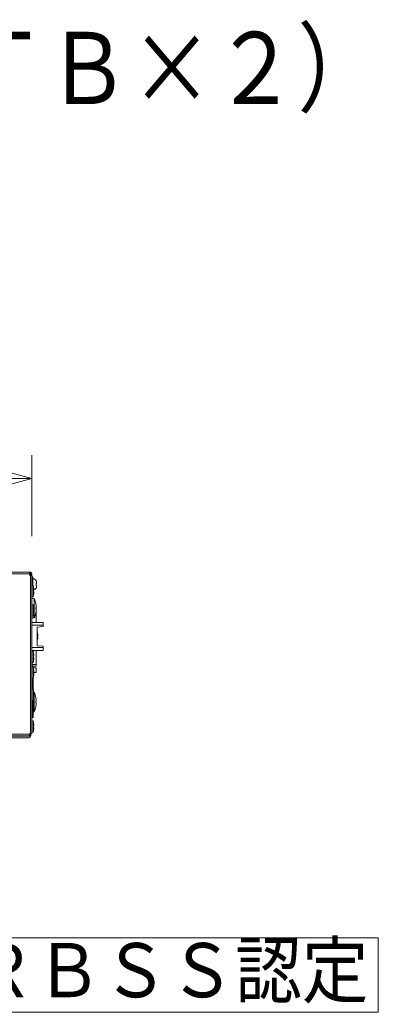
# Model space of a CAD drawing. Units: millimetres on the paper. Extents: x -62 to 64, y -59 to 59.
# Drawn here: x 43.4 to 62.5, y 6.5 to 59.4 of the extents above; entities that cross this region are included whole.
import ezdxf
from ezdxf.enums import TextEntityAlignment as Align

# ---------------------------------------------------------------- set-up
doc = ezdxf.new("R2010")
doc.units = ezdxf.units.MM
for name, color, linetype, lineweight in [('0-0_MOJI1', 7, 'Continuous', 9), ('0-2_SUNPO', 7, 'Continuous', 9), ('0-3_0', 7, 'Continuous', 9), ('0-4_GAIKEI', 4, 'Continuous', 9)]:
    doc.layers.add(name, color=color, linetype=linetype, lineweight=lineweight)
doc.styles.add('ＭＳ ゴシック', font='')
doc.styles.get('ＭＳ ゴシック').set_extended_font_data('MS Gothic')

# ---------------------------------------------------------------- blocks, each defined once
blk = doc.blocks.new('_Open30')
at = {"layer": '0-3_0'}
blk.add_line((0, 0), (-1, 0), dxfattribs=at)
blk.add_lwpolyline([(-1, 0.2679), (0, 0), (-1, -0.2679)], dxfattribs=at)

msp = doc.modelspace()

# ---------------------------------------------------------------- linework, layer by layer
at = {"layer": '0-0_MOJI1'}
msp.add_lwpolyline([(40.121, 10.467), (62.5, 10.467), (62.5, 6.5), (40.121, 6.5)], close=True, dxfattribs=at)
at = {"layer": '0-2_SUNPO'}
msp.add_line((44.07, 31.874), (44.07, 36.204), dxfattribs=at)
at = {"layer": '0-4_GAIKEI', "color": 7}
for p, q in [((43.99, 29.954), (16.17, 29.954)), ((44.07, 21.364), (44.07, 29.874)), ((43.94, 21.234), (18.414, 21.234)), ((43.94, 21.314), (43.94, 21.234)), ((44.07, 21.364), (43.99, 21.364))]:
    msp.add_line(p, q, dxfattribs=at)
at = {"layer": '0-4_GAIKEI'}
for p, q in [((43.99, 29.874), (18.383, 29.874)), ((43.94, 29.824), (43.94, 29.954)), ((43.96, 29.784), (43.99, 29.784)), ((43.99, 29.954), (43.99, 21.214)), ((43.99, 29.855), (44.07, 29.855)), ((43.99, 29.82), (44.07, 29.82)), ((44.07, 29.774), (43.99, 29.774)), ((44.12, 29.703), (44.07, 29.704)), ((44.12, 29.258), (44.12, 29.703)), ((44.07, 29.262), (44.07, 29.484)), ((44.133, 29.257), (44.07, 29.262)), ((44.133, 29.257), (44.133, 28.652)), ((44.142, 29.249), (44.142, 28.659)), ((44.163, 29.154), (44.162, 29.154)), ((44.294, 29.504), (44.29, 29.504)), ((44.32, 29.354), (44.29, 29.354)), ((44.32, 29.254), (44.29, 29.254)), ((44.29, 29.104), (44.294, 29.104)), ((44.32, 29.354), (44.32, 29.391)), ((44.32, 29.218), (44.32, 29.254)), ((44.133, 28.652), (44.07, 28.646)), ((44.178, 29.004), (44.162, 29.004)), ((44.162, 28.904), (44.178, 28.904)), ((44.162, 28.754), (44.163, 28.754)), ((44.07, 28.549), (44.197, 28.549)), ((44.133, 28.217), (44.07, 28.222)), ((44.133, 28.217), (44.133, 27.612)), ((44.142, 28.209), (44.142, 27.619)), ((44.163, 28.114), (44.162, 28.114)), ((44.197, 28.549), (44.197, 27.519)), ((44.276, 28.284), (44.277, 28.284)), ((44.276, 28.084), (44.298, 28.084)), ((44.277, 28.044), (44.29, 28.044)), ((44.29, 28.084), (44.29, 27.984)), ((44.133, 27.612), (44.07, 27.606)), ((44.07, 27.519), (44.197, 27.519)), ((44.178, 27.964), (44.162, 27.964)), ((44.162, 27.864), (44.178, 27.864)), ((44.162, 27.714), (44.163, 27.714)), ((44.298, 27.984), (44.276, 27.984)), ((44.277, 27.784), (44.276, 27.784)), ((44.29, 27.879), (44.29, 27.279)), ((44.07, 27.279), (44.67, 27.279)), ((44.07, 27.129), (44.67, 27.129)), ((44.35, 27.034), (44.35, 26.034)), ((44.36, 26.739), (44.36, 26.33)), ((44.369, 26.704), (44.369, 26.704)), ((44.369, 26.56), (44.389, 26.56)), ((44.369, 26.508), (44.389, 26.508)), ((44.07, 25.939), (44.67, 25.939)), ((44.35, 26.034), (44.67, 26.006)), ((44.369, 26.365), (44.369, 26.365)), ((44.133, 25.747), (44.07, 25.752)), ((44.133, 25.747), (44.133, 25.142)), ((44.142, 25.739), (44.142, 25.149)), ((44.163, 25.644), (44.162, 25.644)), ((44.178, 25.494), (44.162, 25.494)), ((44.133, 25.142), (44.07, 25.136)), ((44.07, 25.104), (44.09, 25.104)), ((44.133, 24.907), (44.07, 24.912)), ((44.09, 24.911), (44.09, 25.104)), ((44.09, 25.044), (44.29, 25.044)), ((44.133, 24.907), (44.133, 24.302)), ((44.142, 24.899), (44.142, 24.309)), ((44.162, 25.394), (44.178, 25.394)), ((44.162, 25.244), (44.163, 25.244)), ((44.163, 24.804), (44.162, 24.804)), ((44.178, 24.654), (44.162, 24.654)), ((44.162, 24.554), (44.178, 24.554)), ((44.162, 24.404), (44.163, 24.404)), ((44.163, 24.604), (44.29, 24.604)), ((44.133, 24.302), (44.07, 24.296)), ((44.09, 24.298), (44.09, 23.726)), ((44.14, 23.718), (44.14, 24.306)), ((44.133, 23.722), (44.07, 23.727)), ((44.133, 23.722), (44.133, 23.117)), ((44.142, 23.714), (44.142, 23.124)), ((44.163, 23.619), (44.162, 23.619)), ((44.178, 23.469), (44.162, 23.469)), ((44.162, 23.369), (44.178, 23.369)), ((44.172, 23.549), (44.197, 23.549)), ((44.197, 23.549), (44.197, 22.519)), ((44.276, 23.284), (44.277, 23.284)), ((44.133, 23.117), (44.07, 23.111)), ((44.09, 23.113), (44.09, 22.229)), ((44.14, 23.121), (44.14, 22.224)), ((44.162, 23.219), (44.163, 23.219)), ((44.276, 23.084), (44.298, 23.084)), ((44.298, 22.984), (44.276, 22.984)), ((44.277, 22.784), (44.276, 22.784)), ((44.07, 22.229), (44.14, 22.229)), ((44.11, 22.229), (44.11, 22.215)), ((44.12, 22.229), (44.12, 22.219)), ((44.14, 22.519), (44.197, 22.519)), ((44.11, 22.215), (44.07, 22.215)), ((44.07, 22.214), (44.11, 22.214)), ((44.11, 22.194), (44.07, 22.194)), ((44.133, 22.037), (44.07, 22.042)), ((44.133, 22.037), (44.133, 21.432)), ((44.142, 22.029), (44.142, 21.439)), ((44.163, 21.934), (44.162, 21.934)), ((44.178, 21.784), (44.162, 21.784)), ((43.94, 21.314), (18.439, 21.314)), ((43.91, 21.234), (43.91, 21.214)), ((44.02, 21.314), (43.99, 21.314)), ((44.02, 21.234), (43.99, 21.234)), ((44.02, 21.234), (44.02, 21.314)), ((44.133, 21.432), (44.07, 21.426)), ((44.162, 21.684), (44.178, 21.684)), ((44.162, 21.534), (44.163, 21.534)), ((42.41, 21.134), (43.91, 21.134))]:
    msp.add_line(p, q, dxfattribs=at)
for points in [[(44.35, 27.034), (44.67, 27.062), (44.67, 27.279)], [(44.07, 25.789), (44.67, 25.789), (44.67, 26.006)], [(44.09, 24.944), (44.29, 24.944), (44.29, 25.789)], [(44.153, 24.854), (44.29, 24.854), (44.29, 24.604)], [(44.07, 24.104), (44.09, 24.104), (44.09, 24.298)], [(42.41, 21.134), (42.41, 21.214), (43.91, 21.214)]]:
    msp.add_lwpolyline(points, dxfattribs=at)
for centre, radius, start, end in [((43.91, 29.794), 0.08, 0, 67.9762), ((43.99, 29.824), 0.05, 180, 270), ((44.12, 29.404), 0.2, 30, 90), ((44.133, 29.247), 0.01, 14.7478, 90), ((43.021, 28.954), 1.159, 9.9358, 14.7478), ((43.021, 28.954), 1.158, 2.4746, 9.9452), ((44.12, 29.204), 0.2, 286.6893, 330), ((44.105, 29.394), 0.215, 359.134, 30.8124), ((43.959, 29.305), 0.334, 0, 8.5255), ((43.959, 29.304), 0.334, 351.4745, 0), ((44.105, 29.214), 0.215, 329.1876, 0.866), ((44.133, 28.662), 0.01, 270, 345.2522), ((43.021, 28.954), 1.159, 345.2522, 350.0642), ((43.021, 28.954), 1.142, 357.49, 2.51), ((43.021, 28.954), 1.158, 350.0548, 357.5254), ((44.133, 28.207), 0.01, 14.7478, 90), ((43.021, 27.914), 1.159, 9.9358, 14.7478), ((43.021, 27.914), 1.158, 2.4746, 9.9452), ((42.965, 28.034), 1.335, 10.7932, 22.6912), ((42.965, 28.034), 1.334, 2.1479, 10.8008), ((42.965, 28.034), 1.311, 357.8149, 2.1851), ((44.133, 27.622), 0.01, 270, 345.2522), ((43.021, 27.914), 1.159, 345.2522, 350.0642), ((43.021, 27.914), 1.142, 357.49, 2.51), ((43.021, 27.914), 1.158, 350.0548, 357.5254), ((42.965, 28.034), 1.335, 337.3088, 349.2068), ((42.965, 28.034), 1.334, 349.1992, 357.8521), ((44.264, 26.709), 0.1, 16.9578, 30.5863), ((43.69, 26.534), 0.7, 14.0284, 16.9578), ((43.69, 26.534), 0.7, 2.13, 14.0204), ((43.69, 26.534), 0.7, 345.9796, 357.87), ((44.264, 26.359), 0.1, 329.4137, 343.0422), ((43.69, 26.534), 0.7, 343.0422, 345.9716), ((44.133, 25.737), 0.01, 14.7478, 90), ((43.021, 25.444), 1.159, 9.9358, 14.7478), ((43.021, 25.444), 1.158, 2.4746, 9.9452), ((43.021, 25.444), 1.142, 357.49, 2.51), ((44.133, 25.152), 0.01, 270, 345.2522), ((44.133, 24.897), 0.01, 14.7478, 90), ((43.021, 25.444), 1.159, 345.2522, 350.0642), ((43.021, 24.604), 1.159, 9.9358, 14.7478), ((43.021, 25.444), 1.158, 350.0548, 357.5254), ((43.021, 24.604), 1.159, 345.2522, 350.0642), ((43.021, 24.604), 1.158, 2.4746, 9.9452), ((43.021, 24.604), 1.142, 357.49, 2.51), ((43.021, 24.604), 1.158, 350.0548, 357.5254), ((44.04, 24.074), 0.04, 318.4997, 41.5003), ((44.04, 23.814), 0.04, 318.4997, 41.5003), ((44.133, 24.312), 0.01, 270, 345.2522), ((44.133, 23.712), 0.01, 14.7478, 90), ((43.021, 23.419), 1.159, 9.9358, 14.7478), ((43.021, 23.419), 1.158, 2.4746, 9.9452), ((43.021, 23.419), 1.142, 357.49, 2.51), ((43.021, 23.419), 1.158, 350.0548, 357.5254), ((42.965, 23.034), 1.335, 10.7932, 22.6912), ((42.965, 23.034), 1.334, 2.1479, 10.8008), ((44.04, 23.014), 0.04, 318.4997, 41.5003), ((44.133, 23.127), 0.01, 270, 345.2522), ((43.021, 23.419), 1.159, 345.2522, 350.0642), ((42.965, 23.034), 1.335, 337.3088, 349.2068), ((42.965, 23.034), 1.311, 357.8149, 2.1851), ((42.965, 23.034), 1.334, 349.1992, 357.8521), ((44.11, 22.224), 0.03, 270, 0), ((44.11, 22.23), 0.015, 270, 311.8103), ((44.11, 22.224), 0.01, 270, 300.6152), ((44.133, 22.027), 0.01, 14.7478, 90), ((43.021, 21.734), 1.159, 9.9358, 14.7478), ((43.021, 21.734), 1.158, 2.4746, 9.9452), ((43.021, 21.734), 1.142, 357.49, 2.51), ((43.83, 21.314), 0.08, 270, 271.751), ((43.91, 21.214), 0.08, 270, 0), ((44.133, 21.442), 0.01, 270, 345.2522), ((43.021, 21.734), 1.159, 345.2522, 350.0642), ((43.021, 21.734), 1.158, 350.0548, 357.5254)]:
    msp.add_arc(centre, radius, start, end, dxfattribs=at)
at = {"layer": '0-4_GAIKEI', "color": 7}
for centre, radius, start, end in [((43.99, 29.874), 0.08, 0, 90), ((43.99, 21.314), 0.05, 90, 180)]:
    msp.add_arc(centre, radius, start, end, dxfattribs=at)
at = {"layer": '0-4_GAIKEI'}
msp.add_ellipse((43.756, 26.534), major_axis=(0, 0.684), ratio=0.896486, start_param=4.674368, end_param=4.75041, dxfattribs=at)

# ---------------------------------------------------------------- block references
at = {"layer": '0-2_SUNPO', "xscale": 2.5, "yscale": 2.5}
msp.add_blockref('_Open30', (44.07, 34.954), dxfattribs=at)

# ---------------------------------------------------------------- texts
at = {"layer": '0-0_MOJI1', "style": 'ＭＳ ゴシック'}
for s, height, width, p in [('ネットワークディスクレコーダー（１ＴＢ×２）', 3.849, 0.85, (-35.5, 53.76)), ('ＲＢＳＳ認定', 2.889, 0.9, (40.71, 6.428))]:
    msp.add_text(s, height=height, dxfattribs=dict(at, width=width)).set_placement(p, align=Align.BOTTOM_LEFT)

doc.saveas('drawing.dxf')
